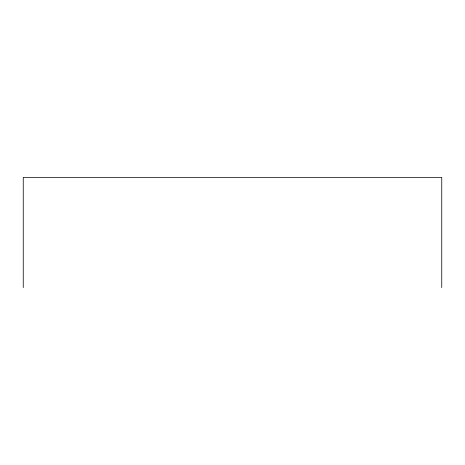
<?xml version="1.0" encoding="UTF-8"?>
<svg xmlns="http://www.w3.org/2000/svg" width="465" height="465" viewBox="0 0 465 465"><rect width="100%" height="100%" fill="white"/><g stroke="black" fill="none" stroke-linecap="round" stroke-linejoin="round"><path stroke-width="0.7" d="M441.75 287.603L441.75 177.398L23.25 177.398L23.25 287.603"/></g></svg>
